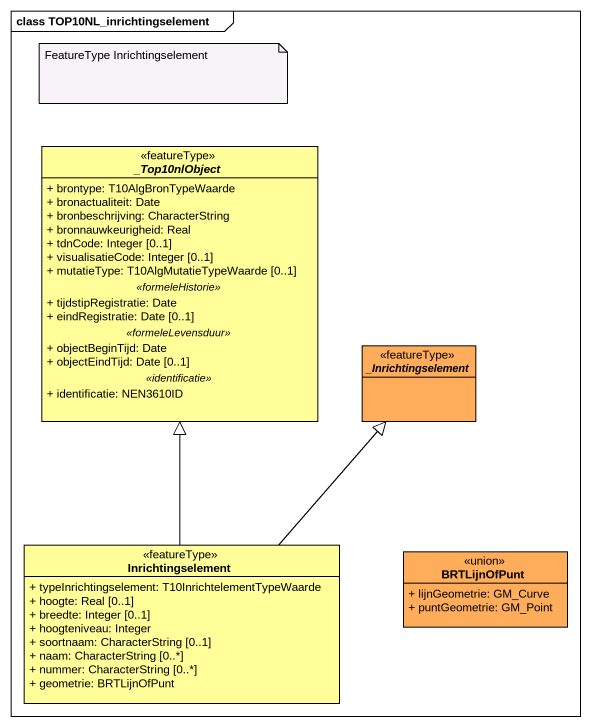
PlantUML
@startuml
mainframe class TOP10NL_inrichtingselement
hide circle
hide empty members
skinparam classAttributeIconSize 0
abstract class "_Top10nlObject" as Top10nlObject <<featureType>> #FFFE99 {
  + brontype: T10AlgBronTypeWaarde
  + bronactualiteit: Date
  + bronbeschrijving: CharacterString
  + bronnauwkeurigheid: Real
  + tdnCode: Integer [0..1]
  + visualisatieCode: Integer [0..1]
  + mutatieType: T10AlgMutatieTypeWaarde [0..1]
  .. <<formeleHistorie>> ..
  + tijdstipRegistratie: Date
  + eindRegistratie: Date [0..1]
  .. <<formeleLevensduur>> ..
  + objectBeginTijd: Date
  + objectEindTijd: Date [0..1]
  .. <<identificatie>> ..
  + identificatie: NEN3610ID
}
abstract class "_Inrichtingselement" as Inrichtingselement <<featureType>> #FFAD5B
class "Inrichtingselement" as Inrichtingselement_2 <<featureType>> #FFFE99 {
  + typeInrichtingselement: T10InrichtelementTypeWaarde
  + hoogte: Real [0..1]
  + breedte: Integer [0..1]
  + hoogteniveau: Integer
  + soortnaam: CharacterString [0..1]
  + naam: CharacterString [0..*]
  + nummer: CharacterString [0..*]
  + geometrie: BRTLijnOfPunt
}
class BRTLijnOfPunt <<union>> #FFAD5B {
  + lijnGeometrie: GM_Curve
  + puntGeometrie: GM_Point
}
Inrichtingselement_2 -up-|> Top10nlObject
Inrichtingselement_2 -up-|> Inrichtingselement
note as N1
  FeatureType Inrichtingselement
end note
@enduml
